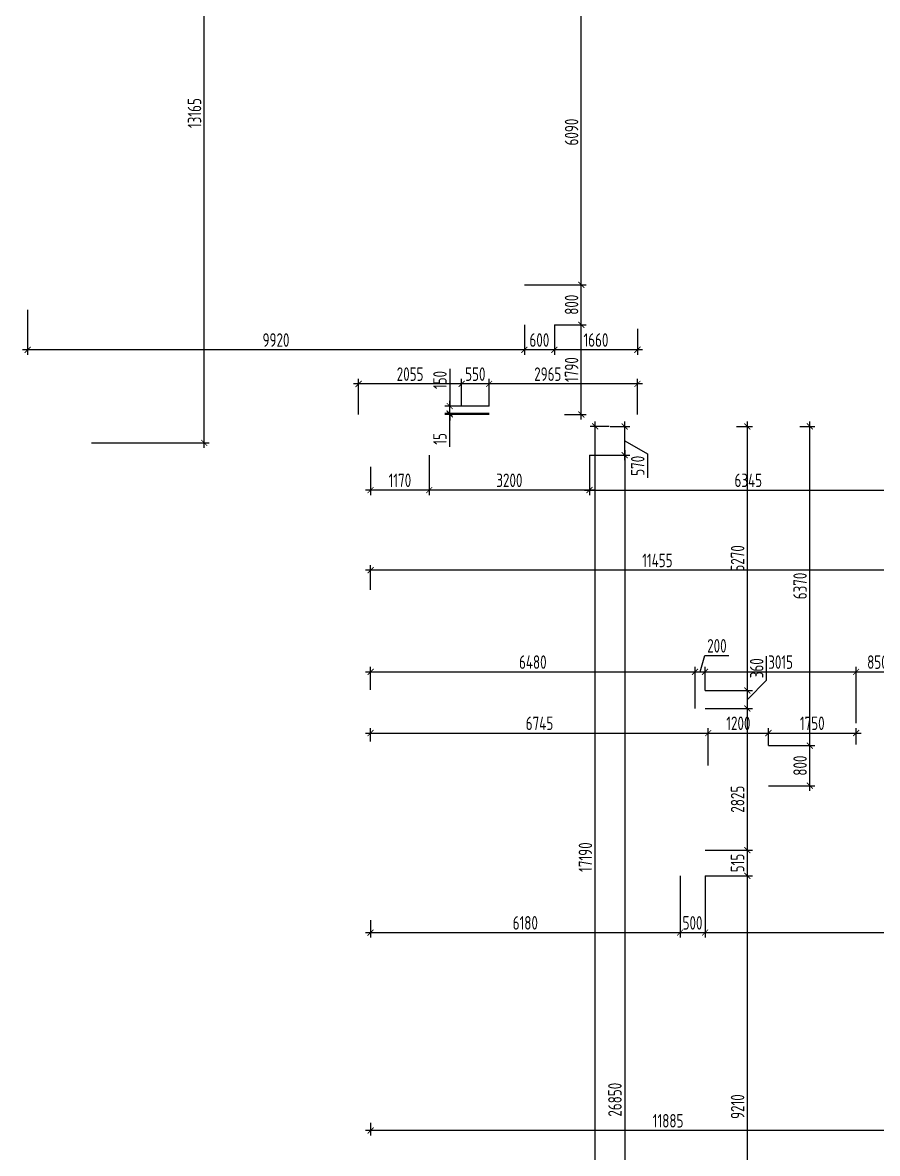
# Model space of a CAD drawing. Header units: millimetres. Extents: x -180271 to 536090, y 55086 to 131231.
# Drawn here: x 466934 to 484006, y 68098 to 90664 of the extents above; entities that cross this region are included whole.
import ezdxf

# ---------------------------------------------------------------- set-up
doc = ezdxf.new("R2010")
doc.units = ezdxf.units.MM
doc.layers.add('РАЗМЕРЫ КРОВЛИ ОВ', color=204, linetype='Continuous')
doc.styles.add('ISOCPEUR', font='isocpeur.ttf', dxfattribs={"width": 0.7})
doc.dimstyles.new('R_100', dxfattribs={"dimtxt": 270, "dimasz": 120, "dimexe": 100, "dimexo": 0, "dimgap": 60, "dimtad": 1, "dimdec": 0, "dimrnd": 5, "dimzin": 0, "dimdsep": 46, "dimtxsty": 'ISOCPEUR', "dimblk": 'ARCHTICK', "dimcen": 0, "dimdle": 100, "dimclrd": 256, "dimclre": 256, "dimclrt": 256, "dimadec": 0, "dimazin": 0, "dimtfac": 2, "dimtdec": 0, "dimtofl": 0, "dimtmove": 1, "dimatfit": 3, "dimfxl": 1, "dimtvp": 3, "dimtolj": 1, "dimtzin": 0, "dimarcsym": 0})

# ---------------------------------------------------------------- blocks, each defined once
blk = doc.blocks.new('_ArchTick')
at = {"color": 0, "linetype": 'ByBlock', "const_width": 0.15}
blk.add_lwpolyline([(-0.5, -0.5), (0.5, 0.5)], dxfattribs=at)
blk = doc.blocks.new('*D3723')
at = {"layer": 'РАЗМЕРЫ КРОВЛИ ОВ', "lineweight": -2, "transparency": 16777216}
for p, q in [((480564, 73636), (481509, 73636)), ((481409, 64326), (481409, 73736)), ((480354, 64426), (481509, 64426))]:
    blk.add_line(p, q, dxfattribs=at)
at = {"layer": 'РАЗМЕРЫ КРОВЛИ ОВ', "lineweight": -2, "transparency": 16777216, "xscale": 120, "yscale": 120, "zscale": 120}
for p, rotation in [((481409, 73636), 90), ((481409, 64426), 270)]:
    blk.add_blockref('_ArchTick', p, dxfattribs=dict(at, rotation=rotation))
at = {"layer": 'РАЗМЕРЫ КРОВЛИ ОВ', "transparency": 16777216, "insert": (481214, 69031), "char_height": 270, "attachment_point": 5, "rotation": 90, "style": 'ISOCPEUR'}
blk.add_mtext('\\A1;9210', dxfattribs=at)
blk = doc.blocks.new('*D3724')
at = {"layer": 'РАЗМЕРЫ КРОВЛИ ОВ', "lineweight": -2, "transparency": 16777216}
for p, q in [((481409, 73536), (481409, 74248)), ((480564, 74148), (481509, 74148)), ((480564, 73636), (481509, 73636))]:
    blk.add_line(p, q, dxfattribs=at)
at = {"layer": 'РАЗМЕРЫ КРОВЛИ ОВ', "lineweight": -2, "transparency": 16777216, "xscale": 120, "yscale": 120, "zscale": 120}
for p, rotation in [((481409, 74148), 90), ((481409, 73636), 270)]:
    blk.add_blockref('_ArchTick', p, dxfattribs=dict(at, rotation=rotation))
at = {"layer": 'РАЗМЕРЫ КРОВЛИ ОВ', "transparency": 16777216, "insert": (481214, 73892), "char_height": 270, "attachment_point": 5, "rotation": 90, "style": 'ISOCPEUR'}
blk.add_mtext('\\A1;515', dxfattribs=at)
blk = doc.blocks.new('*D3725')
at = {"layer": 'РАЗМЕРЫ КРОВЛИ ОВ', "lineweight": -2, "transparency": 16777216}
for p, q in [((480564, 76976), (481509, 76976)), ((481409, 74048), (481409, 77076)), ((480564, 74148), (481509, 74148))]:
    blk.add_line(p, q, dxfattribs=at)
at = {"layer": 'РАЗМЕРЫ КРОВЛИ ОВ', "lineweight": -2, "transparency": 16777216, "xscale": 120, "yscale": 120, "zscale": 120}
for p, rotation in [((481409, 76976), 90), ((481409, 74148), 270)]:
    blk.add_blockref('_ArchTick', p, dxfattribs=dict(at, rotation=rotation))
at = {"layer": 'РАЗМЕРЫ КРОВЛИ ОВ', "transparency": 16777216, "insert": (481214, 75166), "char_height": 270, "attachment_point": 5, "rotation": 90, "style": 'ISOCPEUR'}
blk.add_mtext('\\A1;2825', dxfattribs=at)
blk = doc.blocks.new('*D3726')
at = {"layer": 'РАЗМЕРЫ КРОВЛИ ОВ', "lineweight": -2, "transparency": 16777216}
for p, q in [((481790, 77539), (481790, 78018)), ((481409, 77156), (481790, 77539)), ((481409, 76876), (481409, 77436)), ((480564, 77336), (481509, 77336)), ((480564, 76976), (481509, 76976))]:
    blk.add_line(p, q, dxfattribs=at)
at = {"layer": 'РАЗМЕРЫ КРОВЛИ ОВ', "lineweight": -2, "transparency": 16777216, "xscale": 120, "yscale": 120, "zscale": 120}
for p, rotation in [((481409, 77336), 90), ((481409, 76976), 270)]:
    blk.add_blockref('_ArchTick', p, dxfattribs=dict(at, rotation=rotation))
at = {"layer": 'РАЗМЕРЫ КРОВЛИ ОВ', "transparency": 16777216, "insert": (481595, 77779), "char_height": 270, "attachment_point": 5, "rotation": 90, "style": 'ISOCPEUR'}
blk.add_mtext('\\A1;360', dxfattribs=at)
blk = doc.blocks.new('*D3727')
at = {"layer": 'РАЗМЕРЫ КРОВЛИ ОВ', "lineweight": -2, "transparency": 16777216}
for p, q in [((481190, 82606), (481509, 82606)), ((481409, 77236), (481409, 82706)), ((480564, 77336), (481509, 77336))]:
    blk.add_line(p, q, dxfattribs=at)
at = {"layer": 'РАЗМЕРЫ КРОВЛИ ОВ', "lineweight": -2, "transparency": 16777216, "xscale": 120, "yscale": 120, "zscale": 120}
for p, rotation in [((481409, 82606), 90), ((481409, 77336), 270)]:
    blk.add_blockref('_ArchTick', p, dxfattribs=dict(at, rotation=rotation))
at = {"layer": 'РАЗМЕРЫ КРОВЛИ ОВ', "transparency": 16777216, "insert": (481214, 79971), "char_height": 270, "attachment_point": 5, "rotation": 90, "style": 'ISOCPEUR'}
blk.add_mtext('\\A1;5270', dxfattribs=at)
blk = doc.blocks.new('*D3728')
at = {"layer": 'РАЗМЕРЫ КРОВЛИ ОВ', "lineweight": -2, "transparency": 16777216}
for p, q in [((473784, 77707), (480464, 77707)), ((473884, 77347), (473884, 77807)), ((480364, 76976), (480364, 77807))]:
    blk.add_line(p, q, dxfattribs=at)
at = {"layer": 'РАЗМЕРЫ КРОВЛИ ОВ', "lineweight": -2, "transparency": 16777216, "xscale": 120, "yscale": 120, "zscale": 120, "rotation": 180}
blk.add_blockref('_ArchTick', (473884, 77707), dxfattribs=at)
at = {"layer": 'РАЗМЕРЫ КРОВЛИ ОВ', "lineweight": -2, "transparency": 16777216, "xscale": 120, "yscale": 120, "zscale": 120}
blk.add_blockref('_ArchTick', (480364, 77707), dxfattribs=at)
at = {"layer": 'РАЗМЕРЫ КРОВЛИ ОВ', "transparency": 16777216, "insert": (477124, 77902), "char_height": 270, "attachment_point": 5, "style": 'ISOCPEUR'}
blk.add_mtext('\\A1;6480', dxfattribs=at)
blk = doc.blocks.new('*D3729')
at = {"layer": 'РАЗМЕРЫ КРОВЛИ ОВ', "lineweight": -2, "transparency": 16777216}
for p, q in [((480464, 77707), (480562, 78032)), ((480562, 78032), (481041, 78032)), ((480264, 77707), (480664, 77707)), ((480364, 76976), (480364, 77807)), ((480564, 77336), (480564, 77807))]:
    blk.add_line(p, q, dxfattribs=at)
at = {"layer": 'РАЗМЕРЫ КРОВЛИ ОВ', "lineweight": -2, "transparency": 16777216, "xscale": 120, "yscale": 120, "zscale": 120, "rotation": 180}
blk.add_blockref('_ArchTick', (480364, 77707), dxfattribs=at)
at = {"layer": 'РАЗМЕРЫ КРОВЛИ ОВ', "lineweight": -2, "transparency": 16777216, "xscale": 120, "yscale": 120, "zscale": 120}
blk.add_blockref('_ArchTick', (480564, 77707), dxfattribs=at)
at = {"layer": 'РАЗМЕРЫ КРОВЛИ ОВ', "transparency": 16777216, "insert": (480801, 78227), "char_height": 270, "attachment_point": 5, "style": 'ISOCPEUR'}
blk.add_mtext('\\A1;200', dxfattribs=at)
blk = doc.blocks.new('*D3730')
at = {"layer": 'РАЗМЕРЫ КРОВЛИ ОВ', "lineweight": -2, "transparency": 16777216}
for p, q in [((480464, 77707), (483681, 77707)), ((480564, 77336), (480564, 77807)), ((483581, 76685), (483581, 77807))]:
    blk.add_line(p, q, dxfattribs=at)
at = {"layer": 'РАЗМЕРЫ КРОВЛИ ОВ', "lineweight": -2, "transparency": 16777216, "xscale": 120, "yscale": 120, "zscale": 120, "rotation": 180}
blk.add_blockref('_ArchTick', (480564, 77707), dxfattribs=at)
at = {"layer": 'РАЗМЕРЫ КРОВЛИ ОВ', "lineweight": -2, "transparency": 16777216, "xscale": 120, "yscale": 120, "zscale": 120}
blk.add_blockref('_ArchTick', (483581, 77707), dxfattribs=at)
at = {"layer": 'РАЗМЕРЫ КРОВЛИ ОВ', "transparency": 16777216, "insert": (482073, 77902), "char_height": 270, "attachment_point": 5, "style": 'ISOCPEUR'}
blk.add_mtext('\\A1;3015', dxfattribs=at)
blk = doc.blocks.new('*D3731')
at = {"layer": 'РАЗМЕРЫ КРОВЛИ ОВ', "lineweight": -2, "transparency": 16777216}
for p, q in [((483481, 77707), (484531, 77707)), ((483581, 76685), (483581, 77807)), ((484431, 76685), (484431, 77807))]:
    blk.add_line(p, q, dxfattribs=at)
at = {"layer": 'РАЗМЕРЫ КРОВЛИ ОВ', "lineweight": -2, "transparency": 16777216, "xscale": 120, "yscale": 120, "zscale": 120, "rotation": 180}
blk.add_blockref('_ArchTick', (483581, 77707), dxfattribs=at)
at = {"layer": 'РАЗМЕРЫ КРОВЛИ ОВ', "lineweight": -2, "transparency": 16777216, "xscale": 120, "yscale": 120, "zscale": 120}
blk.add_blockref('_ArchTick', (484431, 77707), dxfattribs=at)
at = {"layer": 'РАЗМЕРЫ КРОВЛИ ОВ', "transparency": 16777216, "insert": (484006, 77902), "char_height": 270, "attachment_point": 5, "style": 'ISOCPEUR'}
blk.add_mtext('\\A1;850', dxfattribs=at)
blk = doc.blocks.new('*D3753')
at = {"layer": 'РАЗМЕРЫ КРОВЛИ ОВ', "lineweight": -2, "transparency": 16777216}
for p, q in [((485439, 79736), (473784, 79736)), ((473884, 79343), (473884, 79836)), ((485339, 79250), (485339, 79836))]:
    blk.add_line(p, q, dxfattribs=at)
at = {"layer": 'РАЗМЕРЫ КРОВЛИ ОВ', "lineweight": -2, "transparency": 16777216, "xscale": 120, "yscale": 120, "zscale": 120, "rotation": 180}
blk.add_blockref('_ArchTick', (473884, 79736), dxfattribs=at)
at = {"layer": 'РАЗМЕРЫ КРОВЛИ ОВ', "lineweight": -2, "transparency": 16777216, "xscale": 120, "yscale": 120, "zscale": 120}
blk.add_blockref('_ArchTick', (485339, 79736), dxfattribs=at)
at = {"layer": 'РАЗМЕРЫ КРОВЛИ ОВ', "transparency": 16777216, "insert": (479612, 79931), "char_height": 270, "attachment_point": 5, "style": 'ISOCPEUR'}
blk.add_mtext('\\A1;11455', dxfattribs=at)
blk = doc.blocks.new('*D3782')
at = {"layer": 'РАЗМЕРЫ КРОВЛИ ОВ', "lineweight": -2, "transparency": 16777216}
for p, q in [((485768, 70535), (485768, 68453)), ((473884, 68709), (473884, 68453)), ((485868, 68553), (473784, 68553))]:
    blk.add_line(p, q, dxfattribs=at)
at = {"layer": 'РАЗМЕРЫ КРОВЛИ ОВ', "lineweight": -2, "transparency": 16777216, "xscale": 120, "yscale": 120, "zscale": 120, "rotation": 180}
blk.add_blockref('_ArchTick', (473884, 68553), dxfattribs=at)
at = {"layer": 'РАЗМЕРЫ КРОВЛИ ОВ', "lineweight": -2, "transparency": 16777216, "xscale": 120, "yscale": 120, "zscale": 120}
blk.add_blockref('_ArchTick', (485768, 68553), dxfattribs=at)
at = {"layer": 'РАЗМЕРЫ КРОВЛИ ОВ', "transparency": 16777216, "insert": (479826, 68748), "char_height": 270, "attachment_point": 5, "style": 'ISOCPEUR'}
blk.add_mtext('\\A1;11885', dxfattribs=at)
blk = doc.blocks.new('*D3793')
at = {"layer": 'РАЗМЕРЫ КРОВЛИ ОВ', "lineweight": -2, "transparency": 16777216}
for p, q in [((480064, 73636), (480064, 72403)), ((473884, 72752), (473884, 72403)), ((473784, 72503), (480164, 72503))]:
    blk.add_line(p, q, dxfattribs=at)
at = {"layer": 'РАЗМЕРЫ КРОВЛИ ОВ', "lineweight": -2, "transparency": 16777216, "xscale": 120, "yscale": 120, "zscale": 120, "rotation": 180}
blk.add_blockref('_ArchTick', (473884, 72503), dxfattribs=at)
at = {"layer": 'РАЗМЕРЫ КРОВЛИ ОВ', "lineweight": -2, "transparency": 16777216, "xscale": 120, "yscale": 120, "zscale": 120}
blk.add_blockref('_ArchTick', (480064, 72503), dxfattribs=at)
at = {"layer": 'РАЗМЕРЫ КРОВЛИ ОВ', "transparency": 16777216, "insert": (476974, 72698), "char_height": 270, "attachment_point": 5, "style": 'ISOCPEUR'}
blk.add_mtext('\\A1;6180', dxfattribs=at)
blk = doc.blocks.new('*D3794')
at = {"layer": 'РАЗМЕРЫ КРОВЛИ ОВ', "lineweight": -2, "transparency": 16777216}
for p, q in [((480064, 73636), (480064, 72403)), ((480564, 73636), (480564, 72403)), ((479964, 72503), (480664, 72503))]:
    blk.add_line(p, q, dxfattribs=at)
at = {"layer": 'РАЗМЕРЫ КРОВЛИ ОВ', "lineweight": -2, "transparency": 16777216, "xscale": 120, "yscale": 120, "zscale": 120, "rotation": 180}
blk.add_blockref('_ArchTick', (480064, 72503), dxfattribs=at)
at = {"layer": 'РАЗМЕРЫ КРОВЛИ ОВ', "lineweight": -2, "transparency": 16777216, "xscale": 120, "yscale": 120, "zscale": 120}
blk.add_blockref('_ArchTick', (480564, 72503), dxfattribs=at)
at = {"layer": 'РАЗМЕРЫ КРОВЛИ ОВ', "transparency": 16777216, "insert": (480314, 72698), "char_height": 270, "attachment_point": 5, "style": 'ISOCPEUR'}
blk.add_mtext('\\A1;500', dxfattribs=at)
blk = doc.blocks.new('*D3795')
at = {"layer": 'РАЗМЕРЫ КРОВЛИ ОВ', "lineweight": -2, "transparency": 16777216}
for p, q in [((488851, 74283), (488851, 72403)), ((480564, 73636), (480564, 72403)), ((480464, 72503), (488951, 72503))]:
    blk.add_line(p, q, dxfattribs=at)
at = {"layer": 'РАЗМЕРЫ КРОВЛИ ОВ', "lineweight": -2, "transparency": 16777216, "xscale": 120, "yscale": 120, "zscale": 120, "rotation": 180}
blk.add_blockref('_ArchTick', (480564, 72503), dxfattribs=at)
at = {"layer": 'РАЗМЕРЫ КРОВЛИ ОВ', "lineweight": -2, "transparency": 16777216, "xscale": 120, "yscale": 120, "zscale": 120}
blk.add_blockref('_ArchTick', (488851, 72503), dxfattribs=at)
at = {"layer": 'РАЗМЕРЫ КРОВЛИ ОВ', "transparency": 16777216, "insert": (484707, 72698), "char_height": 270, "attachment_point": 5, "style": 'ISOCPEUR'}
blk.add_mtext('\\A1;8285', dxfattribs=at)
blk = doc.blocks.new('*D3826')
at = {"layer": 'РАЗМЕРЫ КРОВЛИ ОВ', "lineweight": -2, "transparency": 16777216}
for p, q in [((478652, 82606), (478270, 82606)), ((478370, 65315), (478370, 82706)), ((477985, 65415), (478470, 65415))]:
    blk.add_line(p, q, dxfattribs=at)
at = {"layer": 'РАЗМЕРЫ КРОВЛИ ОВ', "lineweight": -2, "transparency": 16777216, "xscale": 120, "yscale": 120, "zscale": 120}
for p, rotation in [((478370, 82606), 90), ((478370, 65415), 270)]:
    blk.add_blockref('_ArchTick', p, dxfattribs=dict(at, rotation=rotation))
at = {"layer": 'РАЗМЕРЫ КРОВЛИ ОВ', "transparency": 16777216, "insert": (478175, 74010), "char_height": 270, "attachment_point": 5, "rotation": 90, "style": 'ISOCPEUR'}
blk.add_mtext('\\A1;17190', dxfattribs=at)
blk = doc.blocks.new('*D3827')
at = {"layer": 'РАЗМЕРЫ КРОВЛИ ОВ', "lineweight": -2, "transparency": 16777216}
for p, q in [((484599, 82606), (484599, 81235)), ((478256, 82033), (478256, 81235)), ((478156, 81335), (484699, 81335))]:
    blk.add_line(p, q, dxfattribs=at)
at = {"layer": 'РАЗМЕРЫ КРОВЛИ ОВ', "lineweight": -2, "transparency": 16777216, "xscale": 120, "yscale": 120, "zscale": 120, "rotation": 180}
blk.add_blockref('_ArchTick', (478256, 81335), dxfattribs=at)
at = {"layer": 'РАЗМЕРЫ КРОВЛИ ОВ', "lineweight": -2, "transparency": 16777216, "xscale": 120, "yscale": 120, "zscale": 120}
blk.add_blockref('_ArchTick', (484599, 81335), dxfattribs=at)
at = {"layer": 'РАЗМЕРЫ КРОВЛИ ОВ', "transparency": 16777216, "insert": (481428, 81530), "char_height": 270, "attachment_point": 5, "style": 'ISOCPEUR'}
blk.add_mtext('\\A1;6345', dxfattribs=at)
blk = doc.blocks.new('*D3828')
at = {"layer": 'РАЗМЕРЫ КРОВЛИ ОВ', "lineweight": -2, "transparency": 16777216}
for p, q in [((478670, 82606), (479059, 82606)), ((478959, 81933), (478959, 82706)), ((478959, 82320), (479414, 82060)), ((478256, 82033), (479059, 82033)), ((479414, 82060), (479414, 81581))]:
    blk.add_line(p, q, dxfattribs=at)
at = {"layer": 'РАЗМЕРЫ КРОВЛИ ОВ', "lineweight": -2, "transparency": 16777216, "xscale": 120, "yscale": 120, "zscale": 120}
for p, rotation in [((478959, 82606), 90), ((478959, 82033), 270)]:
    blk.add_blockref('_ArchTick', p, dxfattribs=dict(at, rotation=rotation))
at = {"layer": 'РАЗМЕРЫ КРОВЛИ ОВ', "transparency": 16777216, "insert": (479219, 81820), "char_height": 270, "attachment_point": 5, "rotation": 90, "style": 'ISOCPEUR'}
blk.add_mtext('\\A1;570', dxfattribs=at)
blk = doc.blocks.new('*D3829')
at = {"layer": 'РАЗМЕРЫ КРОВЛИ ОВ', "lineweight": -2, "transparency": 16777216}
for p, q in [((478256, 82033), (479059, 82033)), ((478959, 82133), (478959, 55086)), ((479299, 55186), (478859, 55186))]:
    blk.add_line(p, q, dxfattribs=at)
at = {"layer": 'РАЗМЕРЫ КРОВЛИ ОВ', "lineweight": -2, "transparency": 16777216, "xscale": 120, "yscale": 120, "zscale": 120}
for p, rotation in [((478959, 82033), 90), ((478959, 55186), 270)]:
    blk.add_blockref('_ArchTick', p, dxfattribs=dict(at, rotation=rotation))
at = {"layer": 'РАЗМЕРЫ КРОВЛИ ОВ', "transparency": 16777216, "insert": (478764, 69169), "char_height": 270, "attachment_point": 5, "rotation": 90, "style": 'ISOCPEUR'}
blk.add_mtext('\\A1;26850', dxfattribs=at)
blk = doc.blocks.new('*D3830')
at = {"layer": 'РАЗМЕРЫ КРОВЛИ ОВ', "lineweight": -2, "transparency": 16777216}
for p, q in [((475056, 82033), (475056, 81235)), ((478256, 82033), (478256, 81235)), ((478356, 81335), (474956, 81335))]:
    blk.add_line(p, q, dxfattribs=at)
at = {"layer": 'РАЗМЕРЫ КРОВЛИ ОВ', "lineweight": -2, "transparency": 16777216, "xscale": 120, "yscale": 120, "zscale": 120, "rotation": 180}
blk.add_blockref('_ArchTick', (475056, 81335), dxfattribs=at)
at = {"layer": 'РАЗМЕРЫ КРОВЛИ ОВ', "lineweight": -2, "transparency": 16777216, "xscale": 120, "yscale": 120, "zscale": 120}
blk.add_blockref('_ArchTick', (478256, 81335), dxfattribs=at)
at = {"layer": 'РАЗМЕРЫ КРОВЛИ ОВ', "transparency": 16777216, "insert": (476656, 81530), "char_height": 270, "attachment_point": 5, "style": 'ISOCPEUR'}
blk.add_mtext('\\A1;3200', dxfattribs=at)
blk = doc.blocks.new('*D3831')
at = {"layer": 'РАЗМЕРЫ КРОВЛИ ОВ', "lineweight": -2, "transparency": 16777216}
for p, q in [((475056, 82033), (475056, 81235)), ((473884, 81799), (473884, 81235)), ((475156, 81335), (473784, 81335))]:
    blk.add_line(p, q, dxfattribs=at)
at = {"layer": 'РАЗМЕРЫ КРОВЛИ ОВ', "lineweight": -2, "transparency": 16777216, "xscale": 120, "yscale": 120, "zscale": 120, "rotation": 180}
blk.add_blockref('_ArchTick', (473884, 81335), dxfattribs=at)
at = {"layer": 'РАЗМЕРЫ КРОВЛИ ОВ', "lineweight": -2, "transparency": 16777216, "xscale": 120, "yscale": 120, "zscale": 120}
blk.add_blockref('_ArchTick', (475056, 81335), dxfattribs=at)
at = {"layer": 'РАЗМЕРЫ КРОВЛИ ОВ', "transparency": 16777216, "insert": (474470, 81530), "char_height": 270, "attachment_point": 5, "style": 'ISOCPEUR'}
blk.add_mtext('\\A1;1170', dxfattribs=at)
blk = doc.blocks.new('*D3873')
at = {"layer": 'РАЗМЕРЫ КРОВЛИ ОВ', "lineweight": -2, "transparency": 16777216}
for p, q in [((477555, 84634), (477555, 84035)), ((479214, 84551), (479214, 84035)), ((479314, 84135), (477455, 84135))]:
    blk.add_line(p, q, dxfattribs=at)
at = {"layer": 'РАЗМЕРЫ КРОВЛИ ОВ', "lineweight": -2, "transparency": 16777216, "xscale": 120, "yscale": 120, "zscale": 120, "rotation": 180}
blk.add_blockref('_ArchTick', (477555, 84135), dxfattribs=at)
at = {"layer": 'РАЗМЕРЫ КРОВЛИ ОВ', "lineweight": -2, "transparency": 16777216, "xscale": 120, "yscale": 120, "zscale": 120}
blk.add_blockref('_ArchTick', (479214, 84135), dxfattribs=at)
at = {"layer": 'РАЗМЕРЫ КРОВЛИ ОВ', "transparency": 16777216, "insert": (478385, 84330), "char_height": 270, "attachment_point": 5, "style": 'ISOCPEUR'}
blk.add_mtext('\\A1;1660', dxfattribs=at)
blk = doc.blocks.new('*D3874')
at = {"layer": 'РАЗМЕРЫ КРОВЛИ ОВ', "lineweight": -2, "transparency": 16777216}
for p, q in [((476955, 84634), (476955, 84035)), ((477555, 84634), (477555, 84035)), ((477655, 84135), (476855, 84135))]:
    blk.add_line(p, q, dxfattribs=at)
at = {"layer": 'РАЗМЕРЫ КРОВЛИ ОВ', "lineweight": -2, "transparency": 16777216, "xscale": 120, "yscale": 120, "zscale": 120, "rotation": 180}
blk.add_blockref('_ArchTick', (476955, 84135), dxfattribs=at)
at = {"layer": 'РАЗМЕРЫ КРОВЛИ ОВ', "lineweight": -2, "transparency": 16777216, "xscale": 120, "yscale": 120, "zscale": 120}
blk.add_blockref('_ArchTick', (477555, 84135), dxfattribs=at)
at = {"layer": 'РАЗМЕРЫ КРОВЛИ ОВ', "transparency": 16777216, "insert": (477255, 84330), "char_height": 270, "attachment_point": 5, "style": 'ISOCPEUR'}
blk.add_mtext('\\A1;600', dxfattribs=at)
blk = doc.blocks.new('*D3875')
at = {"layer": 'РАЗМЕРЫ КРОВЛИ ОВ', "lineweight": -2, "transparency": 16777216}
for p, q in [((467034, 84933), (467034, 84035)), ((476955, 84634), (476955, 84035)), ((477055, 84135), (466934, 84135))]:
    blk.add_line(p, q, dxfattribs=at)
at = {"layer": 'РАЗМЕРЫ КРОВЛИ ОВ', "lineweight": -2, "transparency": 16777216, "xscale": 120, "yscale": 120, "zscale": 120, "rotation": 180}
blk.add_blockref('_ArchTick', (467034, 84135), dxfattribs=at)
at = {"layer": 'РАЗМЕРЫ КРОВЛИ ОВ', "lineweight": -2, "transparency": 16777216, "xscale": 120, "yscale": 120, "zscale": 120}
blk.add_blockref('_ArchTick', (476955, 84135), dxfattribs=at)
at = {"layer": 'РАЗМЕРЫ КРОВЛИ ОВ', "transparency": 16777216, "insert": (471995, 84330), "char_height": 270, "attachment_point": 5, "style": 'ISOCPEUR'}
blk.add_mtext('\\A1;9920', dxfattribs=at)
blk = doc.blocks.new('*D3876')
at = {"layer": 'РАЗМЕРЫ КРОВЛИ ОВ', "lineweight": -2, "transparency": 16777216}
for p, q in [((476251, 83013), (476251, 83554)), ((479214, 82846), (479214, 83554)), ((479314, 83454), (476151, 83454))]:
    blk.add_line(p, q, dxfattribs=at)
at = {"layer": 'РАЗМЕРЫ КРОВЛИ ОВ', "lineweight": -2, "transparency": 16777216, "xscale": 120, "yscale": 120, "zscale": 120, "rotation": 180}
blk.add_blockref('_ArchTick', (476251, 83454), dxfattribs=at)
at = {"layer": 'РАЗМЕРЫ КРОВЛИ ОВ', "lineweight": -2, "transparency": 16777216, "xscale": 120, "yscale": 120, "zscale": 120}
blk.add_blockref('_ArchTick', (479214, 83454), dxfattribs=at)
at = {"layer": 'РАЗМЕРЫ КРОВЛИ ОВ', "transparency": 16777216, "insert": (477423, 83649), "char_height": 270, "attachment_point": 5, "style": 'ISOCPEUR'}
blk.add_mtext('\\A1;2965', dxfattribs=at)
blk = doc.blocks.new('*D3877')
at = {"layer": 'РАЗМЕРЫ КРОВЛИ ОВ', "lineweight": -2, "transparency": 16777216}
for p, q in [((475702, 83013), (475702, 83554)), ((476251, 83013), (476251, 83554)), ((476351, 83454), (475602, 83454))]:
    blk.add_line(p, q, dxfattribs=at)
at = {"layer": 'РАЗМЕРЫ КРОВЛИ ОВ', "lineweight": -2, "transparency": 16777216, "xscale": 120, "yscale": 120, "zscale": 120, "rotation": 180}
blk.add_blockref('_ArchTick', (475702, 83454), dxfattribs=at)
at = {"layer": 'РАЗМЕРЫ КРОВЛИ ОВ', "lineweight": -2, "transparency": 16777216, "xscale": 120, "yscale": 120, "zscale": 120}
blk.add_blockref('_ArchTick', (476251, 83454), dxfattribs=at)
at = {"layer": 'РАЗМЕРЫ КРОВЛИ ОВ', "transparency": 16777216, "insert": (475976, 83649), "char_height": 270, "attachment_point": 5, "style": 'ISOCPEUR'}
blk.add_mtext('\\A1;550', dxfattribs=at)
blk = doc.blocks.new('*D3878')
at = {"layer": 'РАЗМЕРЫ КРОВЛИ ОВ', "lineweight": -2, "transparency": 16777216}
for p, q in [((473644, 82846), (473644, 83554)), ((475702, 83013), (475702, 83554)), ((475802, 83454), (473544, 83454))]:
    blk.add_line(p, q, dxfattribs=at)
at = {"layer": 'РАЗМЕРЫ КРОВЛИ ОВ', "lineweight": -2, "transparency": 16777216, "xscale": 120, "yscale": 120, "zscale": 120, "rotation": 180}
blk.add_blockref('_ArchTick', (473644, 83454), dxfattribs=at)
at = {"layer": 'РАЗМЕРЫ КРОВЛИ ОВ', "lineweight": -2, "transparency": 16777216, "xscale": 120, "yscale": 120, "zscale": 120}
blk.add_blockref('_ArchTick', (475702, 83454), dxfattribs=at)
at = {"layer": 'РАЗМЕРЫ КРОВЛИ ОВ', "transparency": 16777216, "insert": (474673, 83649), "char_height": 270, "attachment_point": 5, "style": 'ISOCPEUR'}
blk.add_mtext('\\A1;2055', dxfattribs=at)
blk = doc.blocks.new('*D3879')
at = {"layer": 'РАЗМЕРЫ КРОВЛИ ОВ', "lineweight": -2, "transparency": 16777216}
for p, q in [((476251, 82862), (475364, 82862)), ((476251, 82846), (475364, 82846)), ((475464, 82862), (475464, 82982)), ((475464, 82862), (475464, 82846)), ((475464, 82846), (475464, 82726)), ((475464, 82201), (475464, 82846))]:
    blk.add_line(p, q, dxfattribs=at)
at = {"layer": 'РАЗМЕРЫ КРОВЛИ ОВ', "lineweight": -2, "transparency": 16777216, "xscale": 120, "yscale": 120, "zscale": 120}
for p, rotation in [((475464, 82862), 270), ((475464, 82846), 90)]:
    blk.add_blockref('_ArchTick', p, dxfattribs=dict(at, rotation=rotation))
at = {"layer": 'РАЗМЕРЫ КРОВЛИ ОВ', "transparency": 16777216, "insert": (475269, 82356), "char_height": 270, "attachment_point": 5, "rotation": 90, "style": 'ISOCPEUR'}
blk.add_mtext('\\A1;15', dxfattribs=at)
blk = doc.blocks.new('*D3880')
at = {"layer": 'РАЗМЕРЫ КРОВЛИ ОВ', "lineweight": -2, "transparency": 16777216}
for p, q in [((475464, 83752), (475464, 83013)), ((475464, 82762), (475464, 83113)), ((476251, 83013), (475364, 83013)), ((475713, 82862), (475364, 82862))]:
    blk.add_line(p, q, dxfattribs=at)
at = {"layer": 'РАЗМЕРЫ КРОВЛИ ОВ', "lineweight": -2, "transparency": 16777216, "xscale": 120, "yscale": 120, "zscale": 120}
for p, rotation in [((475464, 83013), 90), ((475464, 82862), 270)]:
    blk.add_blockref('_ArchTick', p, dxfattribs=dict(at, rotation=rotation))
at = {"layer": 'РАЗМЕРЫ КРОВЛИ ОВ', "transparency": 16777216, "insert": (475269, 83532), "char_height": 270, "attachment_point": 5, "rotation": 90, "style": 'ISOCPEUR'}
blk.add_mtext('\\A1;150', dxfattribs=at)
blk = doc.blocks.new('*D3881')
at = {"layer": 'РАЗМЕРЫ КРОВЛИ ОВ', "lineweight": -2, "transparency": 16777216}
for p, q in [((477555, 84634), (478193, 84634)), ((478093, 82746), (478093, 84734)), ((477759, 82846), (478193, 82846))]:
    blk.add_line(p, q, dxfattribs=at)
at = {"layer": 'РАЗМЕРЫ КРОВЛИ ОВ', "lineweight": -2, "transparency": 16777216, "xscale": 120, "yscale": 120, "zscale": 120}
for p, rotation in [((478093, 84634), 90), ((478093, 82846), 270)]:
    blk.add_blockref('_ArchTick', p, dxfattribs=dict(at, rotation=rotation))
at = {"layer": 'РАЗМЕРЫ КРОВЛИ ОВ', "transparency": 16777216, "insert": (477898, 83740), "char_height": 270, "attachment_point": 5, "rotation": 90, "style": 'ISOCPEUR'}
blk.add_mtext('\\A1;1790', dxfattribs=at)
blk = doc.blocks.new('*D3882')
at = {"layer": 'РАЗМЕРЫ КРОВЛИ ОВ', "lineweight": -2, "transparency": 16777216}
for p, q in [((478093, 84534), (478093, 85534)), ((476955, 85434), (478193, 85434)), ((477555, 84634), (478193, 84634))]:
    blk.add_line(p, q, dxfattribs=at)
at = {"layer": 'РАЗМЕРЫ КРОВЛИ ОВ', "lineweight": -2, "transparency": 16777216, "xscale": 120, "yscale": 120, "zscale": 120}
for p, rotation in [((478093, 85434), 90), ((478093, 84634), 270)]:
    blk.add_blockref('_ArchTick', p, dxfattribs=dict(at, rotation=rotation))
at = {"layer": 'РАЗМЕРЫ КРОВЛИ ОВ', "transparency": 16777216, "insert": (477898, 85034), "char_height": 270, "attachment_point": 5, "rotation": 90, "style": 'ISOCPEUR'}
blk.add_mtext('\\A1;800', dxfattribs=at)
blk = doc.blocks.new('*D3883')
at = {"layer": 'РАЗМЕРЫ КРОВЛИ ОВ', "lineweight": -2, "transparency": 16777216}
for p, q in [((478093, 85334), (478093, 91626)), ((479214, 91526), (477993, 91526)), ((476955, 85434), (478193, 85434))]:
    blk.add_line(p, q, dxfattribs=at)
at = {"layer": 'РАЗМЕРЫ КРОВЛИ ОВ', "lineweight": -2, "transparency": 16777216, "xscale": 120, "yscale": 120, "zscale": 120}
for p, rotation in [((478093, 91526), 90), ((478093, 85434), 270)]:
    blk.add_blockref('_ArchTick', p, dxfattribs=dict(at, rotation=rotation))
at = {"layer": 'РАЗМЕРЫ КРОВЛИ ОВ', "transparency": 16777216, "insert": (477898, 88480), "char_height": 270, "attachment_point": 5, "rotation": 90, "style": 'ISOCPEUR'}
blk.add_mtext('\\A1;6090', dxfattribs=at)
blk = doc.blocks.new('*D3895')
at = {"layer": 'РАЗМЕРЫ КРОВЛИ ОВ', "lineweight": -2, "transparency": 16777216}
for p, q in [((470562, 82176), (470562, 95542)), ((469295, 95442), (470662, 95442)), ((468312, 82276), (470662, 82276))]:
    blk.add_line(p, q, dxfattribs=at)
at = {"layer": 'РАЗМЕРЫ КРОВЛИ ОВ', "lineweight": -2, "transparency": 16777216, "xscale": 120, "yscale": 120, "zscale": 120}
for p, rotation in [((470562, 95442), 90), ((470562, 82276), 270)]:
    blk.add_blockref('_ArchTick', p, dxfattribs=dict(at, rotation=rotation))
at = {"layer": 'РАЗМЕРЫ КРОВЛИ ОВ', "transparency": 16777216, "insert": (470367, 88859), "char_height": 270, "attachment_point": 5, "rotation": 90, "style": 'ISOCPEUR'}
blk.add_mtext('\\A1;13165', dxfattribs=at)
blk = doc.blocks.new('*D4046')
at = {"layer": 'РАЗМЕРЫ КРОВЛИ ОВ', "lineweight": -2, "transparency": 16777216}
for p, q in [((473884, 76317), (473884, 76586)), ((480629, 75836), (480629, 76586)), ((473784, 76486), (480729, 76486))]:
    blk.add_line(p, q, dxfattribs=at)
at = {"layer": 'РАЗМЕРЫ КРОВЛИ ОВ', "lineweight": -2, "transparency": 16777216, "xscale": 120, "yscale": 120, "zscale": 120, "rotation": 180}
blk.add_blockref('_ArchTick', (473884, 76486), dxfattribs=at)
at = {"layer": 'РАЗМЕРЫ КРОВЛИ ОВ', "lineweight": -2, "transparency": 16777216, "xscale": 120, "yscale": 120, "zscale": 120}
blk.add_blockref('_ArchTick', (480629, 76486), dxfattribs=at)
at = {"layer": 'РАЗМЕРЫ КРОВЛИ ОВ', "transparency": 16777216, "insert": (477257, 76681), "char_height": 270, "attachment_point": 5, "style": 'ISOCPEUR'}
blk.add_mtext('\\A1;6745', dxfattribs=at)
blk = doc.blocks.new('*D4047')
at = {"layer": 'РАЗМЕРЫ КРОВЛИ ОВ', "lineweight": -2, "transparency": 16777216}
for p, q in [((480629, 75836), (480629, 76586)), ((481829, 76236), (481829, 76586)), ((480529, 76486), (481929, 76486))]:
    blk.add_line(p, q, dxfattribs=at)
at = {"layer": 'РАЗМЕРЫ КРОВЛИ ОВ', "lineweight": -2, "transparency": 16777216, "xscale": 120, "yscale": 120, "zscale": 120, "rotation": 180}
blk.add_blockref('_ArchTick', (480629, 76486), dxfattribs=at)
at = {"layer": 'РАЗМЕРЫ КРОВЛИ ОВ', "lineweight": -2, "transparency": 16777216, "xscale": 120, "yscale": 120, "zscale": 120}
blk.add_blockref('_ArchTick', (481829, 76486), dxfattribs=at)
at = {"layer": 'РАЗМЕРЫ КРОВЛИ ОВ', "transparency": 16777216, "insert": (481229, 76681), "char_height": 270, "attachment_point": 5, "style": 'ISOCPEUR'}
blk.add_mtext('\\A1;1200', dxfattribs=at)
blk = doc.blocks.new('*D4048')
at = {"layer": 'РАЗМЕРЫ КРОВЛИ ОВ', "lineweight": -2, "transparency": 16777216}
for p, q in [((481829, 76236), (481829, 76586)), ((483581, 76260), (483581, 76586)), ((481729, 76486), (483681, 76486))]:
    blk.add_line(p, q, dxfattribs=at)
at = {"layer": 'РАЗМЕРЫ КРОВЛИ ОВ', "lineweight": -2, "transparency": 16777216, "xscale": 120, "yscale": 120, "zscale": 120, "rotation": 180}
blk.add_blockref('_ArchTick', (481829, 76486), dxfattribs=at)
at = {"layer": 'РАЗМЕРЫ КРОВЛИ ОВ', "lineweight": -2, "transparency": 16777216, "xscale": 120, "yscale": 120, "zscale": 120}
blk.add_blockref('_ArchTick', (483581, 76486), dxfattribs=at)
at = {"layer": 'РАЗМЕРЫ КРОВЛИ ОВ', "transparency": 16777216, "insert": (482705, 76681), "char_height": 270, "attachment_point": 5, "style": 'ISOCPEUR'}
blk.add_mtext('\\A1;1750', dxfattribs=at)
blk = doc.blocks.new('*D4049')
at = {"layer": 'РАЗМЕРЫ КРОВЛИ ОВ', "lineweight": -2, "transparency": 16777216}
for p, q in [((482657, 75336), (482657, 76336)), ((481829, 76236), (482757, 76236)), ((481829, 75436), (482757, 75436))]:
    blk.add_line(p, q, dxfattribs=at)
at = {"layer": 'РАЗМЕРЫ КРОВЛИ ОВ', "lineweight": -2, "transparency": 16777216, "xscale": 120, "yscale": 120, "zscale": 120}
for p, rotation in [((482657, 76236), 90), ((482657, 75436), 270)]:
    blk.add_blockref('_ArchTick', p, dxfattribs=dict(at, rotation=rotation))
at = {"layer": 'РАЗМЕРЫ КРОВЛИ ОВ', "transparency": 16777216, "insert": (482462, 75836), "char_height": 270, "attachment_point": 5, "rotation": 90, "style": 'ISOCPEUR'}
blk.add_mtext('\\A1;800', dxfattribs=at)
blk = doc.blocks.new('*D4050')
at = {"layer": 'РАЗМЕРЫ КРОВЛИ ОВ', "lineweight": -2, "transparency": 16777216}
for p, q in [((482458, 82606), (482757, 82606)), ((482657, 76136), (482657, 82706)), ((481829, 76236), (482757, 76236))]:
    blk.add_line(p, q, dxfattribs=at)
at = {"layer": 'РАЗМЕРЫ КРОВЛИ ОВ', "lineweight": -2, "transparency": 16777216, "xscale": 120, "yscale": 120, "zscale": 120}
for p, rotation in [((482657, 82606), 90), ((482657, 76236), 270)]:
    blk.add_blockref('_ArchTick', p, dxfattribs=dict(at, rotation=rotation))
at = {"layer": 'РАЗМЕРЫ КРОВЛИ ОВ', "transparency": 16777216, "insert": (482462, 79421), "char_height": 270, "attachment_point": 5, "rotation": 90, "style": 'ISOCPEUR'}
blk.add_mtext('\\A1;6370', dxfattribs=at)

msp = doc.modelspace()

# ---------------------------------------------------------------- dimensions: what is measured, and where the dimension line sits
at = {"layer": 'РАЗМЕРЫ КРОВЛИ ОВ'}
for base, p1, p2, picture, middle in [((470562.3, 95441.5), (468312.4, 82275.7), (469295.4, 95441.5), '*D3895', (470367.3, 88858.6)), ((478093.2963, 91525.6791), (476955.328, 85434.1848), (479214.0722, 91525.6791), '*D3883', (477898.2963, 88479.9319)), ((478093.3, 85434.2), (477555.3, 84634.2), (476955.3, 85434.2), '*D3882', (477898.3, 85034.2)), ((478093.2963, 84634.1841), (477759.0795, 82845.68), (477555.328, 84634.1841), '*D3881', (477898.2963, 83739.9321)), ((478370.4, 82605.7), (477985.2, 65414.6), (478652.3, 82605.7), '*D3826', (478175.4, 74010.1)), ((481409.4, 82605.7), (480564.3, 77335.7), (481189.7, 82605.7), '*D3727', (481214.4, 79970.7)), ((482656.5, 82605.7), (481829, 76235.8), (482457.6, 82605.7), '*D4050', (482461.5, 79420.8)), ((482656.5, 76235.8), (481829, 75435.8), (481828.9, 76235.8), '*D4049', (482461.5, 75835.8)), ((481409.4, 74148.4), (480564.3, 73635.7), (480564.3, 74148.4), '*D3724', (481214.4, 73892.1)), ((481409.4, 73635.7), (480354.2, 64425.7), (480564.3, 73635.7), '*D3723', (481214.4, 69030.7))]:
    dim = msp.add_linear_dim(base=base, p1=p1, p2=p2, angle=90, dimstyle='R_100', override={"dimpost": '\\X'}, dxfattribs=at)
    dim.commit()
    dim.dimension.update_dxf_attribs({"geometry": picture, "text_midpoint": middle})
for base, p1, p2, picture, middle in [((467034.1, 84134.5), (476955.3, 84634.2), (467034.1, 84932.7), '*D3875', (471994.7, 84329.5)), ((476955.3, 84134.5), (477555.3, 84634.2), (476955.3, 84634.2), '*D3874', (477255.3, 84329.5)), ((477555.3, 84134.5), (479214.1, 84550.8), (477555.3, 84634.2), '*D3873', (478384.7, 84329.5)), ((473644.3, 83453.6), (475701.6, 83012.6), (473644.3, 82845.7), '*D3878', (474672.9, 83648.6)), ((475701.6, 83453.6), (476251.4, 83012.6), (475701.6, 83012.6), '*D3877', (475976.5, 83648.6)), ((484599.3, 81335.1), (478256.1, 82033.4), (484599.3, 82605.7), '*D3827', (481427.7, 81530.1)), ((473884.3, 81335.1), (475056.1, 82033.4), (473884.3, 81799.3), '*D3831', (474470.2, 81530.1)), ((475056.1, 81335.1), (478256.1, 82033.4), (475056.1, 82033.4), '*D3830', (476656.1, 81530.1)), ((473884.3, 79736.2), (485339.2, 79250.3), (473884.3, 79342.9), '*D3753', (479611.7, 79931.2)), ((480564.3, 77706.8), (480364.3, 76975.7), (480564.3, 77335.7), '*D3729', (480621.8, 78226.8)), ((480364.3, 77706.8), (473884.3, 77346.8), (480364.3, 76975.7), '*D3728', (477124.3, 77901.8)), ((483581.3, 77706.8), (480564.3, 77335.7), (483581.3, 76685), '*D3730', (482072.8, 77901.8)), ((484431.3, 77706.8), (483581.3, 76685), (484431.3, 76685), '*D3731', (484006.3, 77901.8)), ((480629, 76485.8), (473884.3, 76317.3), (480629, 75835.8), '*D4046', (477256.6, 76680.8)), ((481828.9, 76485.8), (480629, 75835.8), (481828.9, 76235.8), '*D4047', (481228.9, 76680.8)), ((483581.3, 76485.8), (481828.9, 76235.8), (483581.3, 76260), '*D4048', (482705.1, 76680.8)), ((488850.5, 72502.5), (480564.3, 73635.7), (488850.5, 74283), '*D3795', (484707.4, 72697.5)), ((480064.3, 72502.5), (473884.3, 72751.6), (480064.3, 73635.7), '*D3793', (476974.3, 72697.5)), ((480564.3, 72502.5), (480064.3, 73635.7), (480564.3, 73635.7), '*D3794', (480314.3, 72697.5)), ((473884.3, 68553.4), (485768.2, 70535.3), (473884.3, 68709.3), '*D3782', (479826.2, 68748.4))]:
    dim = msp.add_linear_dim(base=base, p1=p1, p2=p2, dimstyle='R_100', override={"dimpost": '\\X'}, dxfattribs=at)
    dim.commit()
    dim.dimension.update_dxf_attribs({"geometry": picture, "text_midpoint": middle})
for base, p1, p2, picture, middle in [((475464.4, 83012.6), (475713.4, 82862.2), (476251.4, 83012.6), '*D3880', (475564.4, 83531.8)), ((475464.3559, 82845.6797), (476251.3884, 82862.2063), (476251.3884, 82845.6797), '*D3879', (475564.3559, 82355.8162)), ((478959.1, 82605.7), (478256.1, 82033.4), (478669.7, 82605.7), '*D3828', (479414.2, 81999.9)), ((478959.1, 55185.7), (478256.1, 82033.4), (479299.4, 55185.7), '*D3829', (478959.1, 69168.8)), ((481409.4, 77335.7), (480564.3, 76975.7), (480564.3, 77335.7), '*D3726', (481790.4, 77599)), ((481409.4, 76975.7), (480564.3, 74148.4), (480564.3, 76975.7), '*D3725', (481409.4, 75165.7))]:
    dim = msp.add_linear_dim(base=base, p1=p1, p2=p2, angle=90, dimstyle='R_100', override={"dimpost": '\\X'}, dxfattribs=at)
    dim.commit()
    dim.dimension.update_dxf_attribs({"geometry": picture, "text_midpoint": middle, "dimtype": 160})
dim = msp.add_linear_dim(base=(476251.4, 83453.6), p1=(479214.1, 82845.7), p2=(476251.4, 83012.6), dimstyle='R_100', override={"dimpost": '\\X'}, dxfattribs=at)
dim.commit()
dim.dimension.update_dxf_attribs({"geometry": '*D3876', "text_midpoint": (477423.2, 83453.6), "dimtype": 160})

doc.saveas('drawing.dxf')
